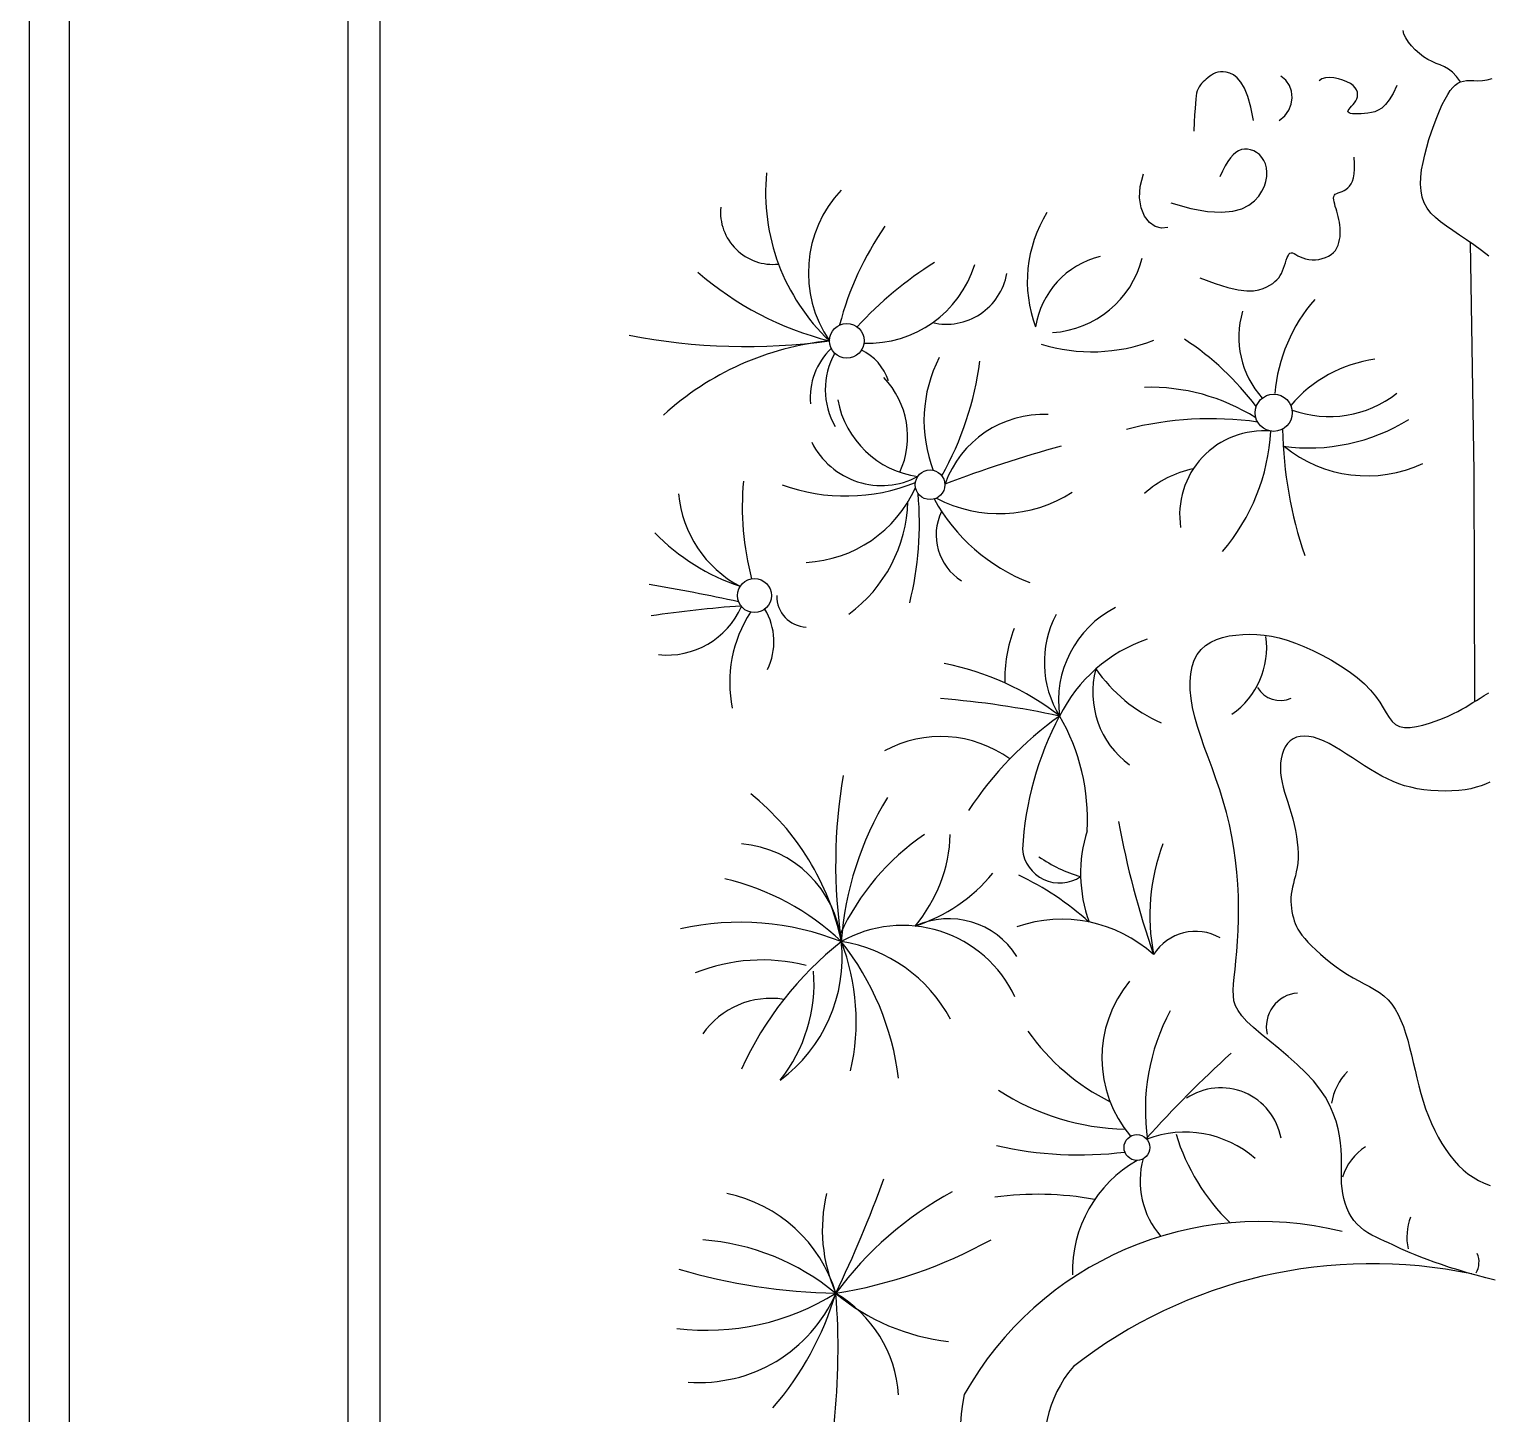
# Model space of a CAD drawing. Extents: x -66030 to 95157, y -13132 to 45879.
# Drawn here: x -29897 to -29758, y 33568.7 to 33700.7 of the extents above; entities that cross this region are included whole.
import ezdxf

# ---------------------------------------------------------------- set-up
doc = ezdxf.new("R2010")
doc.units = 0
doc.header["$LTSCALE"] = 100
doc.header["$MEASUREMENT"] = 0
for name, color, linetype in [('3', 11, 'CONTINUOUS'), ('4', 121, 'CONTINUOUS'), ('7', 105, 'CONTINUOUS')]:
    doc.layers.add(name, color=color, linetype=linetype)

msp = doc.modelspace()

# ---------------------------------------------------------------- linework, layer by layer
at = {"layer": '3'}
for points in [[(-29893.23, 34072.64), (-29893.23, 33158.93), (-29520.83, 33158.93), (-29520.83, 34085.89)], [(-29760.59, 33695.64), (-29760.98, 33696.16), (-29761.36, 33696.55), (-29761.75, 33696.85), (-29762.13, 33697.07), (-29762.52, 33697.25), (-29762.91, 33697.4), (-29763.31, 33697.57), (-29763.71, 33697.77), (-29764.12, 33698.03), (-29764.52, 33698.34), (-29764.91, 33698.69), (-29765.26, 33699.06), (-29765.56, 33699.44), (-29765.81, 33699.83), (-29765.99, 33700.2), (-29766.07, 33700.55)], [(-29780.34, 33691.97), (-29780.59, 33693.24), (-29780.88, 33694.26), (-29781.2, 33695.04), (-29781.54, 33695.62), (-29781.89, 33696.04), (-29782.25, 33696.31), (-29782.59, 33696.47), (-29782.92, 33696.56), (-29783.21, 33696.6), (-29783.48, 33696.59), (-29783.72, 33696.56), (-29783.94, 33696.49), (-29784.14, 33696.4), (-29784.32, 33696.29), (-29784.5, 33696.17), (-29784.67, 33696.04), (-29784.83, 33695.91), (-29784.98, 33695.78), (-29785.13, 33695.65), (-29785.27, 33695.5), (-29785.39, 33695.35), (-29785.51, 33695.18), (-29785.6, 33694.99), (-29785.69, 33694.79), (-29785.75, 33694.56), (-29785.8, 33694.3), (-29785.84, 33693.98), (-29785.87, 33693.58), (-29785.9, 33693.1), (-29785.94, 33692.51), (-29785.98, 33691.8), (-29786.03, 33690.95)], [(-29777.87, 33691.97), (-29777.34, 33692.4), (-29776.96, 33692.93), (-29776.73, 33693.52), (-29776.65, 33694.13), (-29776.7, 33694.74), (-29776.9, 33695.3), (-29777.24, 33695.8), (-29777.72, 33696.19)], [(-29766.65, 33695.31), (-29767.03, 33694.53), (-29767.39, 33693.93), (-29767.74, 33693.48), (-29768.09, 33693.15), (-29768.43, 33692.93), (-29768.76, 33692.79), (-29769.09, 33692.71), (-29769.42, 33692.66), (-29769.74, 33692.62), (-29770.06, 33692.6), (-29770.36, 33692.58), (-29770.64, 33692.59), (-29770.88, 33692.6), (-29771.08, 33692.63), (-29771.22, 33692.68), (-29771.31, 33692.74), (-29771.33, 33692.82), (-29771.3, 33692.92), (-29771.22, 33693.04), (-29771.11, 33693.17), (-29770.98, 33693.32), (-29770.84, 33693.48), (-29770.7, 33693.65), (-29770.58, 33693.83), (-29770.49, 33694.03), (-29770.43, 33694.23), (-29770.41, 33694.44), (-29770.43, 33694.66), (-29770.5, 33694.87), (-29770.63, 33695.08), (-29770.83, 33695.28), (-29771.09, 33695.47), (-29771.43, 33695.65), (-29771.82, 33695.81), (-29772.24, 33695.93), (-29772.67, 33696.01), (-29773.09, 33696.05), (-29773.48, 33696.02), (-29773.82, 33695.93), (-29774.08, 33695.75)], [(-29757.89, 33679.04), (-29758.6, 33679.58), (-29759.32, 33680.1), (-29760.02, 33680.59), (-29760.69, 33681.04), (-29761.34, 33681.47), (-29761.94, 33681.88), (-29762.49, 33682.29), (-29762.99, 33682.71), (-29763.42, 33683.14), (-29763.77, 33683.6), (-29764.05, 33684.11), (-29764.24, 33684.66), (-29764.36, 33685.26), (-29764.4, 33685.9), (-29764.38, 33686.56), (-29764.3, 33687.26), (-29764.17, 33687.97), (-29764.01, 33688.7), (-29763.82, 33689.43), (-29763.6, 33690.16), (-29763.37, 33690.88), (-29763.12, 33691.59), (-29762.86, 33692.26), (-29762.6, 33692.89), (-29762.34, 33693.47), (-29762.07, 33693.99), (-29761.82, 33694.44), (-29761.57, 33694.81), (-29761.33, 33695.11), (-29761.09, 33695.34), (-29760.85, 33695.51), (-29760.59, 33695.64), (-29760.31, 33695.72), (-29760.01, 33695.76), (-29759.68, 33695.77), (-29759.32, 33695.76), (-29758.93, 33695.75), (-29758.51, 33695.77), (-29758.06, 33695.83), (-29757.58, 33695.95)], [(-29788.21, 33684.11), (-29786.3, 33683.58), (-29784.7, 33683.3), (-29783.38, 33683.22), (-29782.3, 33683.32), (-29781.44, 33683.55), (-29780.76, 33683.89), (-29780.24, 33684.31), (-29779.83, 33684.76), (-29779.52, 33685.23), (-29779.29, 33685.69), (-29779.14, 33686.16), (-29779.06, 33686.61), (-29779.05, 33687.04), (-29779.1, 33687.44), (-29779.2, 33687.82), (-29779.35, 33688.16), (-29779.54, 33688.45), (-29779.77, 33688.71), (-29780.03, 33688.91), (-29780.31, 33689.07), (-29780.6, 33689.18), (-29780.9, 33689.23), (-29781.2, 33689.24), (-29781.48, 33689.19), (-29781.76, 33689.08), (-29782.02, 33688.92), (-29782.28, 33688.69), (-29782.53, 33688.41), (-29782.77, 33688.06), (-29783.02, 33687.63), (-29783.28, 33687.14), (-29783.55, 33686.58)], [(-29785.44, 33676.98), (-29783.99, 33676.42), (-29782.78, 33676.04), (-29781.79, 33675.82), (-29780.98, 33675.72), (-29780.34, 33675.73), (-29779.82, 33675.81), (-29779.4, 33675.94), (-29779.06, 33676.1), (-29778.76, 33676.27), (-29778.5, 33676.43), (-29778.28, 33676.61), (-29778.09, 33676.78), (-29777.92, 33676.97), (-29777.78, 33677.18), (-29777.66, 33677.39), (-29777.55, 33677.63), (-29777.46, 33677.88), (-29777.37, 33678.15), (-29777.29, 33678.41), (-29777.21, 33678.66), (-29777.13, 33678.89), (-29777.04, 33679.08), (-29776.95, 33679.23), (-29776.85, 33679.33), (-29776.73, 33679.36), (-29776.6, 33679.34), (-29776.45, 33679.28), (-29776.28, 33679.19), (-29776.09, 33679.08), (-29775.87, 33678.96), (-29775.63, 33678.86), (-29775.37, 33678.77), (-29775.07, 33678.71), (-29774.75, 33678.69), (-29774.43, 33678.69), (-29774.09, 33678.73), (-29773.77, 33678.8), (-29773.46, 33678.9), (-29773.17, 33679.02), (-29772.91, 33679.18), (-29772.7, 33679.37), (-29772.52, 33679.58), (-29772.37, 33679.82), (-29772.26, 33680.07), (-29772.18, 33680.33), (-29772.12, 33680.61), (-29772.08, 33680.89), (-29772.06, 33681.17), (-29772.06, 33681.45), (-29772.08, 33681.73), (-29772.1, 33682), (-29772.14, 33682.28), (-29772.19, 33682.54), (-29772.25, 33682.8), (-29772.31, 33683.06), (-29772.38, 33683.31), (-29772.45, 33683.55), (-29772.53, 33683.78), (-29772.59, 33684), (-29772.65, 33684.21), (-29772.68, 33684.4), (-29772.69, 33684.56), (-29772.68, 33684.71), (-29772.62, 33684.83), (-29772.53, 33684.93), (-29772.4, 33685.01), (-29772.25, 33685.08), (-29772.08, 33685.14), (-29771.89, 33685.21), (-29771.7, 33685.29), (-29771.52, 33685.39), (-29771.34, 33685.53), (-29771.17, 33685.7), (-29771.03, 33685.91), (-29770.9, 33686.17), (-29770.8, 33686.49), (-29770.74, 33686.88), (-29770.7, 33687.33), (-29770.69, 33687.86), (-29770.73, 33688.47)], [(-29788.5, 33681.78), (-29789.11, 33681.69), (-29789.71, 33681.86), (-29790.25, 33682.25), (-29790.71, 33682.85), (-29791.03, 33683.64), (-29791.19, 33684.58), (-29791.13, 33685.67), (-29790.83, 33686.87)], [(-29759.67, 33680.34), (-29759.34, 33658.44), (-29759.25, 33636.6)], [(-29757.28, 33581.47), (-29758.19, 33581.69), (-29759.09, 33581.93), (-29759.97, 33582.17), (-29760.82, 33582.43), (-29761.63, 33582.68), (-29762.4, 33582.94), (-29763.12, 33583.18), (-29763.78, 33583.42), (-29764.37, 33583.65), (-29764.91, 33583.86), (-29765.4, 33584.07), (-29765.85, 33584.26), (-29766.27, 33584.45), (-29766.67, 33584.64), (-29767.06, 33584.82), (-29767.45, 33585), (-29767.85, 33585.18), (-29768.25, 33585.36), (-29768.65, 33585.55), (-29769.05, 33585.76), (-29769.43, 33585.98), (-29769.8, 33586.23), (-29770.14, 33586.5), (-29770.46, 33586.81), (-29770.75, 33587.15), (-29771.01, 33587.52), (-29771.23, 33587.92), (-29771.43, 33588.34), (-29771.59, 33588.78), (-29771.72, 33589.24), (-29771.82, 33589.71), (-29771.89, 33590.19), (-29771.93, 33590.68), (-29771.95, 33591.17), (-29771.95, 33591.68), (-29771.95, 33592.2), (-29771.94, 33592.75), (-29771.95, 33593.31), (-29771.98, 33593.91), (-29772.04, 33594.53), (-29772.13, 33595.2), (-29772.26, 33595.89), (-29772.46, 33596.61), (-29772.72, 33597.35), (-29773.05, 33598.11), (-29773.47, 33598.88), (-29773.99, 33599.66), (-29774.61, 33600.45), (-29775.35, 33601.23), (-29776.16, 33602.01), (-29777.03, 33602.78), (-29777.91, 33603.52), (-29778.78, 33604.23), (-29779.6, 33604.91), (-29780.34, 33605.54), (-29780.96, 33606.12), (-29781.45, 33606.65), (-29781.8, 33607.14), (-29782.04, 33607.61), (-29782.19, 33608.08), (-29782.25, 33608.56), (-29782.26, 33609.09), (-29782.22, 33609.67), (-29782.16, 33610.32), (-29782.08, 33611.06), (-29782, 33611.89), (-29781.93, 33612.79), (-29781.86, 33613.75), (-29781.8, 33614.77), (-29781.77, 33615.83), (-29781.76, 33616.93), (-29781.77, 33618.05), (-29781.83, 33619.18), (-29781.92, 33620.32), (-29782.04, 33621.47), (-29782.2, 33622.61), (-29782.4, 33623.75), (-29782.63, 33624.89), (-29782.9, 33626.01), (-29783.21, 33627.11), (-29783.54, 33628.19), (-29783.91, 33629.24), (-29784.28, 33630.28), (-29784.66, 33631.29), (-29785.02, 33632.28), (-29785.36, 33633.25), (-29785.67, 33634.2), (-29785.93, 33635.12), (-29786.13, 33636.02), (-29786.27, 33636.89), (-29786.35, 33637.72), (-29786.36, 33638.51), (-29786.31, 33639.25), (-29786.18, 33639.93), (-29785.97, 33640.54), (-29785.69, 33641.08), (-29785.33, 33641.54), (-29784.9, 33641.93), (-29784.4, 33642.25), (-29783.86, 33642.5), (-29783.27, 33642.69), (-29782.65, 33642.84), (-29782, 33642.93), (-29781.34, 33642.99), (-29780.68, 33643), (-29780, 33642.98), (-29779.32, 33642.92), (-29778.61, 33642.81), (-29777.88, 33642.65), (-29777.13, 33642.44), (-29776.34, 33642.17), (-29775.52, 33641.84), (-29774.66, 33641.46), (-29773.78, 33641.01), (-29772.9, 33640.53), (-29772.04, 33640), (-29771.22, 33639.45), (-29770.45, 33638.87), (-29769.76, 33638.28), (-29769.17, 33637.69), (-29768.69, 33637.11), (-29768.3, 33636.54), (-29767.97, 33636), (-29767.68, 33635.51), (-29767.4, 33635.07), (-29767.12, 33634.7), (-29766.79, 33634.41), (-29766.4, 33634.21), (-29765.93, 33634.12), (-29765.39, 33634.12), (-29764.8, 33634.2), (-29764.18, 33634.34), (-29763.54, 33634.52), (-29762.92, 33634.74), (-29762.32, 33634.98), (-29761.77, 33635.21), (-29761.28, 33635.44), (-29760.85, 33635.66), (-29760.46, 33635.87), (-29760.1, 33636.07), (-29759.76, 33636.28), (-29759.42, 33636.49), (-29759.08, 33636.7), (-29758.72, 33636.93), (-29758.33, 33637.17), (-29757.91, 33637.41)], [(-29757.79, 33628.9), (-29758.2, 33628.73), (-29758.64, 33628.57), (-29759.1, 33628.42), (-29759.6, 33628.29), (-29760.16, 33628.19), (-29760.77, 33628.12), (-29761.41, 33628.08), (-29762.07, 33628.06), (-29762.74, 33628.08), (-29763.42, 33628.12), (-29764.08, 33628.19), (-29764.72, 33628.29), (-29765.34, 33628.42), (-29765.92, 33628.57), (-29766.48, 33628.76), (-29767.03, 33628.97), (-29767.57, 33629.22), (-29768.1, 33629.49), (-29768.64, 33629.79), (-29769.18, 33630.11), (-29769.74, 33630.47), (-29770.31, 33630.84), (-29770.88, 33631.22), (-29771.45, 33631.59), (-29772.02, 33631.96), (-29772.58, 33632.29), (-29773.12, 33632.59), (-29773.65, 33632.85), (-29774.15, 33633.05), (-29774.62, 33633.19), (-29775.07, 33633.27), (-29775.49, 33633.3), (-29775.88, 33633.27), (-29776.23, 33633.19), (-29776.55, 33633.05), (-29776.84, 33632.85), (-29777.09, 33632.59), (-29777.3, 33632.29), (-29777.47, 33631.94), (-29777.6, 33631.56), (-29777.69, 33631.14), (-29777.75, 33630.71), (-29777.77, 33630.26), (-29777.75, 33629.81), (-29777.7, 33629.35), (-29777.61, 33628.89), (-29777.49, 33628.43), (-29777.36, 33627.96), (-29777.21, 33627.48), (-29777.05, 33626.99), (-29776.89, 33626.48), (-29776.74, 33625.96), (-29776.59, 33625.42), (-29776.46, 33624.87), (-29776.34, 33624.31), (-29776.24, 33623.75), (-29776.16, 33623.2), (-29776.1, 33622.66), (-29776.08, 33622.15), (-29776.08, 33621.66), (-29776.11, 33621.2), (-29776.17, 33620.77), (-29776.25, 33620.36), (-29776.34, 33619.98), (-29776.44, 33619.61), (-29776.53, 33619.26), (-29776.62, 33618.91), (-29776.69, 33618.57), (-29776.73, 33618.23), (-29776.76, 33617.89), (-29776.76, 33617.55), (-29776.74, 33617.22), (-29776.71, 33616.89), (-29776.67, 33616.58), (-29776.61, 33616.28), (-29776.53, 33615.98), (-29776.45, 33615.71), (-29776.36, 33615.44), (-29776.24, 33615.17), (-29776.1, 33614.9), (-29775.92, 33614.62), (-29775.71, 33614.33), (-29775.45, 33614.01), (-29775.15, 33613.67), (-29774.79, 33613.31), (-29774.39, 33612.92), (-29773.95, 33612.51), (-29773.48, 33612.1), (-29772.97, 33611.69), (-29772.45, 33611.3), (-29771.92, 33610.92), (-29771.38, 33610.58), (-29770.84, 33610.26), (-29770.3, 33609.98), (-29769.78, 33609.71), (-29769.27, 33609.44), (-29768.79, 33609.16), (-29768.33, 33608.87), (-29767.9, 33608.54), (-29767.5, 33608.17), (-29767.14, 33607.75), (-29766.82, 33607.28), (-29766.54, 33606.77), (-29766.28, 33606.21), (-29766.04, 33605.62), (-29765.83, 33604.99), (-29765.63, 33604.33), (-29765.45, 33603.64), (-29765.27, 33602.94), (-29765.1, 33602.21), (-29764.93, 33601.47), (-29764.76, 33600.73), (-29764.57, 33599.98), (-29764.37, 33599.24), (-29764.16, 33598.5), (-29763.92, 33597.78), (-29763.66, 33597.07), (-29763.37, 33596.39), (-29763.05, 33595.72), (-29762.72, 33595.09), (-29762.37, 33594.48), (-29761.99, 33593.91), (-29761.6, 33593.37), (-29761.2, 33592.87), (-29760.78, 33592.4), (-29760.34, 33591.98), (-29759.89, 33591.6), (-29759.4, 33591.26), (-29758.89, 33590.95), (-29758.35, 33590.69), (-29757.76, 33590.47)]]:
    msp.add_lwpolyline(points, dxfattribs=at)
msp.add_lwpolyline([(-29863.59, 33294.97), (-29863.59, 33843.69), (-29550.47, 33843.69), (-29550.47, 33294.97)], close=True, dxfattribs=at)
for points in [[(-29771.88, 33586.09, 0.337776), (-29807.91, 33570.55, 0.426281), (-29792.94, 33548.74, 0.263744), (-29759.77, 33551.9, 0.194115), (-29739.23, 33536.64, 0.127269), (-29677.63, 33535.07, 0.284629), (-29657.1, 33548.21, 0.286461), (-29608.13, 33550.32, 0.725037), (-29622.35, 33580.83, 0.725037)], [(-29759.53, 33582.05, 0.220515), (-29797.5, 33573.23, 0.526395), (-29792.41, 33554.53, 0.250991), (-29756.61, 33561.89, 0.158219), (-29752.4, 33551.37, 0.179647), (-29691.85, 33538.22, 0.199829), (-29656.57, 33555.58, 0.342958), (-29612.35, 33557.68, 0.788238), (-29629.47, 33574.79)]]:
    msp.add_lwpolyline(points, format="xyb", dxfattribs=at)
for centre, radius in [((-29819.1, 33670.97), 1.65), ((-29778.4, 33664.11), 1.77), ((-29811.16, 33657.25), 1.41), ((-29827.9, 33646.69), 1.62), ((-29791.44, 33594.1), 1.23)]:
    msp.add_circle(centre, radius, dxfattribs=at)
for centre, radius, start, end in [((-29807.39, 33685.1), 19.45, 174.4867, 226.6004), ((-29811.27, 33677.47), 11.49, 136.8091, 214.4159), ((-29826.14, 33683.25), 5, 174.7885, 276.1959), ((-29789.38, 33676.62), 12.51, 148.3369, 200.2304), ((-29790.85, 33664.88), 29.92, 145.364, 165.2933), ((-29792.96, 33670.99), 8.26, 103.8358, 170.9455), ((-29813.37, 33700.43), 30.37, 228.9797, 255.9246), ((-29792.25, 33648.64), 35.05, 121.818, 137.563), ((-29817.05, 33681.35), 10.61, 267.7299, 342.9619), ((-29800.1, 33681.19), 9.46, 273.7518, 345.5621), ((-29809.61, 33678.41), 5.86, 257.1099, 349.813), ((-29762.5, 33664.52), 15.87, 139.0583, 174.7973), ((-29773.08, 33671.3), 8.65, 163.3479, 222.0661), ((-29828.68, 33728.18), 57.76, 258.8425, 277.8859), ((-29817.96, 33643.53), 27.58, 95.8171, 132.4579), ((-29795.73, 33686.26), 16.34, 252.7686, 291.1104), ((-29801.87, 33648.3), 27.28, 36.9738, 56.7277), ((-29816.1, 33665.53), 6.49, 133.6369, 184.9419), ((-29814.16, 33666.32), 6.99, 150.372, 210.3171), ((-29819.98, 33665.46), 5.16, 19.2226, 63.97), ((-29798.58, 33663.37), 13.16, 152.8103, 201.1891), ((-29766.97, 33656.4), 12.93, 97.9813, 139.3817), ((-29836.77, 33673.05), 30.63, 330.7706, 352.4577), ((-29821.41, 33661.83), 8.11, 335.3213, 43.9314), ((-29790.2, 33647.57), 18.97, 57.8963, 91.576), ((-29811.06, 33667), 9.06, 190.5704, 261.986), ((-29773.11, 33674.22), 10.47, 250.2679, 307.9658), ((-29800.34, 33653.99), 9.96, 87.4102, 160.4035), ((-29784.42, 33631.21), 32.33, 82.0397, 104.3586), ((-29779.39, 33654.4), 7.98, 84.771, 188.7859), ((-29798.11, 33663.52), 19.48, 319.6017, 356.5729), ((-29737.6, 33663.37), 39.97, 181.1866, 198.7657), ((-29775.02, 33678.67), 17.91, 262.0352, 302.0106), ((-29815.78, 33664.62), 7.44, 206.5291, 297.6722), ((-29764.54, 33537.82), 127.76, 105.4879, 110.726), ((-29769.5, 33670.64), 12.54, 230.8412, 295.0829), ((-29783.92, 33648.73), 10.27, 102.135, 131.4756), ((-29802.21, 33655.13), 26.85, 174.7365, 194.7722), ((-29819.19, 33674.07), 17.89, 250.1662, 291.7564), ((-29823.59, 33661.96), 12.12, 272.9516, 335.6994), ((-29824.09, 33657.37), 11.08, 185.1756, 242.1482), ((-29827.02, 33656.03), 13.75, 306.1397, 358.4505), ((-29843.4, 33653.55), 31.23, 345.9809, 5.2638), ((-29795.26, 33664.43), 17.7, 208.8132, 248.8117), ((-29804.57, 33667.39), 12.89, 242.3177, 302.7213), ((-29805.44, 33652.45), 5.14, 153.9186, 237.8799), ((-29822.82, 33666.92), 20.39, 224.3196, 251.5809), ((-29868.67, 33464.65), 185.65, 77.7924, 80.4711), ((-29821.22, 33533.63), 112.35, 94.0632, 98.4658), ((-29836.25, 33648.81), 7.79, 264.0938, 335.992), ((-29822.83, 33646.64), 2.95, 179.1276, 267.4589), ((-29789, 33636.69), 9.92, 116.7993, 188.5542), ((-29818, 33638.42), 12.26, 146.9243, 191.5919), ((-29831.99, 33642.31), 5.95, 333.485, 31.3342), ((-29790.53, 33640.34), 9.74, 152.2037, 211.7502), ((-29791.16, 33638.86), 12.87, 158.6307, 182.2193), ((-29786.77, 33641.72), 7.7, 304.7077, 7.9908), ((-29785.61, 33628.61), 14.76, 109.2243, 153.4137), ((-29814.85, 33614.51), 26.2, 52.2322, 78.9236), ((-29787.09, 33637.47), 8.56, 164.8813, 233.8853), ((-29782.88, 33648.45), 15.24, 215.0314, 245.7596), ((-29777.75, 33639.26), 2.57, 210.8472, 293.5487), ((-29817.2, 33549.46), 87.7, 77.8943, 85.3906), ((-29779.26, 33607.69), 33.76, 125.3819, 146.7221), ((-29771.5, 33620.74), 30.91, 152.0693, 176.7008), ((-29815.65, 33625.41), 19.49, 356.664, 30.2179), ((-29810.13, 33622.12), 11.14, 53.9108, 118.781), ((-29770.3, 33621.09), 49.86, 170.2255, 188.5001), ((-29843.67, 33608.66), 24.58, 11.8849, 51.1416), ((-29789.52, 33611.63), 30.17, 148.3913, 176.0323), ((-29708.52, 33640.75), 86.1, 190.4331, 199.1609), ((-29798.54, 33604.66), 23.33, 124.3265, 155.2349), ((-29823.53, 33624.42), 14.31, 319.9094, 358.0324), ((-29783.12, 33620.21), 13.69, 162.7201, 199.7185), ((-29830.04, 33612.6), 10.48, 6.1182, 85.0107), ((-29798.81, 33622.87), 3.57, 185.7602, 304.056), ((-29770.74, 33616.21), 19.47, 159.4487, 191.0143), ((-29793.12, 33632.73), 13.34, 234.9729, 253.9347), ((-29836.14, 33596.35), 23.97, 46.4235, 76.915), ((-29817.33, 33630.16), 15.69, 287.6145, 320.7595), ((-29814.45, 33595.16), 27.52, 47.9238, 64.7468), ((-29829.3, 33589.23), 26.33, 68.4335, 102.3755), ((-29813.78, 33603.43), 11.83, 25.0646, 119.5681), ((-29809.38, 33608.24), 7.66, 32.1169, 114.7116), ((-29798.6, 33602.79), 13.06, 47.9527, 109.1524), ((-29799.39, 33588.07), 32.66, 128.27, 155.5797), ((-29834.06, 33612.2), 14.52, 306.4503, 6.008), ((-29839.31, 33606.12), 21.11, 347.0819, 21.0975), ((-29840.09, 33597.48), 26.13, 7.0746, 38.4262), ((-29821.81, 33599.63), 14.26, 28.0213, 81.1421), ((-29785.85, 33609.96), 4.73, 60.3082, 147.737), ((-29827.18, 33595.01), 16.96, 75.6127, 112.0078), ((-29837.09, 33609.76), 14.87, 321.6109, 4.4245), ((-29783.31, 33602.62), 11.47, 140.3223, 220.4383), ((-29826.33, 33600.38), 7.93, 81.1118, 145.0955), ((-29775.87, 33605.59), 3.24, 94.7895, 192.5016), ((-29770.74, 33597.7), 19.9, 151.7216, 188.3261), ((-29784.45, 33617.47), 21.28, 215.2608, 243.3381), ((-29707.77, 33520.74), 111.17, 132.2111, 138.1228), ((-29767.34, 33597.43), 5.62, 136.0063, 170.8172), ((-29783.45, 33593.95), 5.84, 10.1419, 124.0222), ((-29791.98, 33619.26), 23.42, 237.2722, 268.5603), ((-29786.86, 33585.38), 10.18, 48.898, 110.8799), ((-29796.93, 33629.27), 35.87, 257.282, 276.9454), ((-29768.73, 33601.14), 19.84, 196.9244, 225.8086), ((-29766.7, 33589.64), 5.4, 123.0787, 162.3959), ((-29785.37, 33582.24), 12.23, 119.681, 181.307), ((-29783, 33590.93), 8.14, 164.9196, 220.6658), ((-29924.53, 33630.44), 115.84, 334.3012, 340.1555), ((-29833.29, 33576.26), 13.73, 16.7047, 78.4202), ((-29806.62, 33586.25), 14.81, 166.5061, 204.0847), ((-29792.98, 33560.26), 33.7, 118.4735, 143.712), ((-29800.88, 33560.1), 29.54, 79.4511, 98.0131), ((-29760.41, 33585.57), 5.3, 159.0761, 192.1176), ((-29834.47, 33562.9), 22.46, 50.3669, 85.7963), ((-29827.67, 33626.03), 46.44, 279.3277, 298.7298), ((-29760.87, 33583.18), 2.04, 329.399, 23.4411), ((-29819.05, 33637.5), 57.3, 253.7197, 268.9066), ((-29832.47, 33600.05), 23.36, 263.0558, 301.8363), ((-29833.11, 33585.86), 14.15, 265.4464, 336.43), ((-29848.58, 33588.72), 29.68, 319.1358, 343.3356), ((-29887.38, 33574.9), 67.45, 353.8779, 4.5067), ((-29826.25, 33569.74), 12.11, 3.732, 59.7671), ((-29807.24, 33595.6), 20.09, 230.0413, 263.8302)]:
    msp.add_arc(centre, radius, start, end, dxfattribs=at)
at = {"layer": '4'}
msp.add_lwpolyline([(-29897.03, 34074.03), (-29897.03, 33155.13), (-29517.03, 33155.13), (-29517.03, 34084.88)], dxfattribs=at)
at = {"layer": '7'}
msp.add_lwpolyline([(-29866.63, 33291.93), (-29866.63, 33846.73), (-29547.43, 33846.73), (-29547.43, 33291.93)], close=True, dxfattribs=at)

doc.saveas('drawing.dxf')
